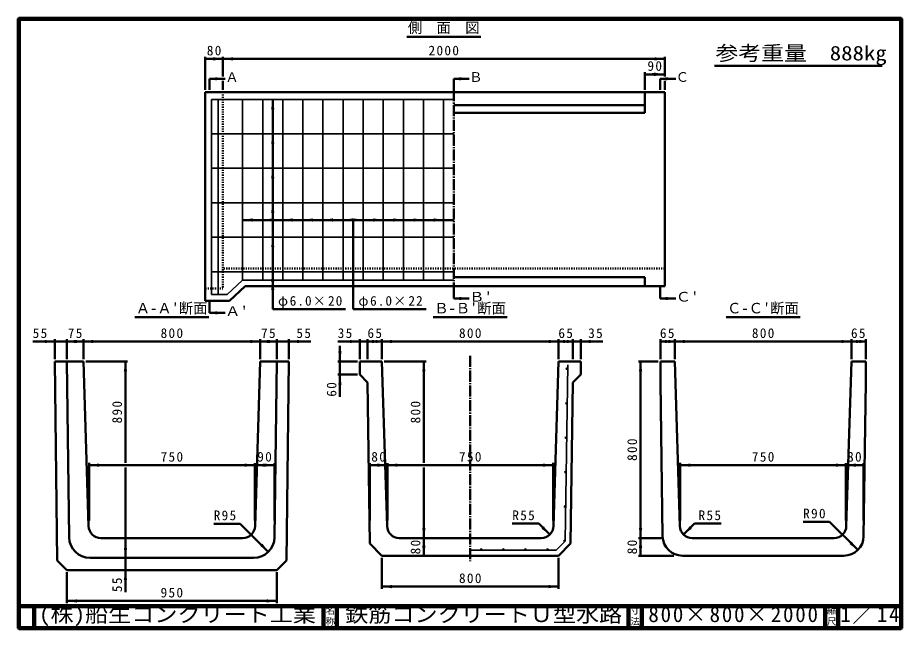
# Model space of a CAD drawing. Units: millimetres, scale not verified. Extents: x 100 to 4105, y 100 to 2870.
import ezdxf
from ezdxf.enums import TextEntityAlignment as Align

# ---------------------------------------------------------------- set-up
doc = ezdxf.new("R2010")
doc.units = ezdxf.units.MM
doc.header["$LTSCALE"] = 5
doc.linetypes.add('USER1', pattern=[13.4, 10, -1.2, 1, -1.2])
doc.linetypes.add('USER2', pattern=[2.2, 1, -1.2])
doc.layers.add('V-nasSTD', color=7, linetype='Continuous', lineweight=50)
doc.styles.add('ＭＳ ゴシック', font='')
doc.styles.get('ＭＳ ゴシック').set_extended_font_data('MS Gothic')

msp = doc.modelspace()

# ---------------------------------------------------------------- hatches: boundary and pattern name
at = {"layer": 'V-nasSTD'}
for points in [[(994.141, 2690.836), (949.141, 2683.336), (994.141, 2675.836)], [(984.141, 2675.836), (1029.141, 2683.336), (984.141, 2690.836)], [(1074.141, 2690.836), (1029.141, 2683.336), (1074.141, 2675.836)], [(2984.141, 2675.836), (3029.141, 2683.336), (2984.141, 2690.836)], [(2984.141, 2620.836), (2939.141, 2613.336), (2984.141, 2605.836)], [(2984.141, 2605.836), (3029.141, 2613.336), (2984.141, 2620.836)], [(994.141, 2585.836), (1039.141, 2593.336), (994.141, 2600.836)], [(2099.141, 2585.836), (2144.141, 2593.336), (2099.141, 2600.836)], [(3034.141, 2585.836), (3079.141, 2593.336), (3034.141, 2600.836)], [(1262.146, 2454.738), (1254.646, 2499.738), (1247.146, 2454.738)], [(1262.146, 2298.738), (1254.646, 2343.738), (1247.146, 2298.738)], [(1262.146, 2142.738), (1254.646, 2187.738), (1247.146, 2142.738)], [(1262.146, 1986.738), (1254.646, 2031.738), (1247.146, 1986.738)], [(1163.146, 1961.238), (1118.146, 1953.738), (1163.146, 1946.238)], [(1254.146, 1961.238), (1209.146, 1953.738), (1254.146, 1946.238)], [(1345.146, 1961.238), (1300.146, 1953.738), (1345.146, 1946.238)], [(1436.146, 1961.238), (1391.146, 1953.738), (1436.146, 1946.238)], [(1527.146, 1961.238), (1482.146, 1953.738), (1527.146, 1946.238)], [(1618.146, 1961.238), (1573.146, 1953.738), (1618.146, 1946.238)], [(1619.146, 1946.238), (1664.146, 1953.738), (1619.146, 1961.238)], [(1710.146, 1946.238), (1755.146, 1953.738), (1710.146, 1961.238)], [(1801.146, 1946.238), (1846.146, 1953.738), (1801.146, 1961.238)], [(1892.146, 1946.238), (1937.146, 1953.738), (1892.146, 1961.238)], [(1983.146, 1946.238), (2028.146, 1953.738), (1983.146, 1961.238)], [(1262.146, 1830.738), (1254.646, 1875.738), (1247.146, 1830.738)], [(1262.146, 1674.738), (1254.646, 1719.738), (1247.146, 1674.738)], [(1262.146, 1636.336), (1254.646, 1681.336), (1247.146, 1636.336)], [(2099.141, 1590.716), (2144.141, 1598.216), (2099.141, 1605.716)], [(3034.141, 1590.716), (3079.141, 1598.216), (3034.141, 1605.716)], [(994.141, 1525.716), (1039.141, 1533.216), (994.141, 1540.716)], [(222.89, 1395.974), (267.89, 1403.474), (222.89, 1410.974)], [(367.89, 1410.974), (322.89, 1403.474), (367.89, 1395.974)], [(352.89, 1395.974), (397.89, 1403.474), (352.89, 1410.974)], [(442.89, 1410.974), (397.89, 1403.474), (442.89, 1395.974)], [(1152.89, 1395.974), (1197.89, 1403.474), (1152.89, 1410.974)], [(1242.89, 1410.974), (1197.89, 1403.474), (1242.89, 1395.974)], [(1227.89, 1395.974), (1272.89, 1403.474), (1227.89, 1410.974)], [(1372.89, 1395.974), (1327.89, 1403.474), (1372.89, 1410.974)], [(1603.89, 1395.974), (1648.89, 1403.474), (1603.89, 1410.974)], [(1728.89, 1410.974), (1683.89, 1403.474), (1728.89, 1395.974)], [(1703.89, 1395.974), (1748.89, 1403.474), (1703.89, 1410.974)], [(1793.89, 1410.974), (1748.89, 1403.474), (1793.89, 1395.974)], [(2503.89, 1395.974), (2548.89, 1403.474), (2503.89, 1410.974)], [(2593.89, 1395.974), (2548.89, 1403.474), (2593.89, 1410.974)], [(2568.89, 1410.974), (2613.89, 1403.474), (2568.89, 1395.974)], [(2693.89, 1395.974), (2648.89, 1403.474), (2693.89, 1410.974)], [(3054.89, 1410.974), (3009.89, 1403.474), (3054.89, 1395.974)], [(3029.89, 1395.974), (3074.89, 1403.474), (3029.89, 1410.974)], [(3119.89, 1410.974), (3074.89, 1403.474), (3119.89, 1395.974)], [(3829.89, 1395.974), (3874.89, 1403.474), (3829.89, 1410.974)], [(3919.89, 1395.974), (3874.89, 1403.474), (3919.89, 1410.974)], [(3894.89, 1410.974), (3939.89, 1403.474), (3894.89, 1395.974)], [(1551.39, 1358.474), (1558.89, 1313.474), (1566.39, 1358.474)], [(595.39, 1268.474), (587.89, 1313.474), (580.39, 1268.474)], [(1946.39, 1268.474), (1938.89, 1313.474), (1931.39, 1268.474)], [(2589.759, 1279.877, 1), (2583.759, 1279.877, 1)], [(2927.39, 1268.474), (2919.89, 1313.474), (2912.39, 1268.474)], [(1566.39, 1208.474), (1558.89, 1253.474), (1551.39, 1208.474)], [(2587.546, 1123.877, 1), (2581.546, 1123.877, 1)], [(2585.333, 967.877, 1), (2579.333, 967.877, 1)], [(467.89, 850.974), (422.89, 843.474), (467.89, 835.974)], [(1127.89, 835.974), (1172.89, 843.474), (1127.89, 850.974)], [(1217.89, 850.974), (1172.89, 843.474), (1217.89, 835.974)], [(1217.89, 835.974), (1262.89, 843.474), (1217.89, 850.974)], [(1738.89, 835.974), (1693.89, 843.474), (1738.89, 850.974)], [(1728.89, 850.974), (1773.89, 843.474), (1728.89, 835.974)], [(1818.89, 835.974), (1773.89, 843.474), (1818.89, 850.974)], [(2478.89, 850.974), (2523.89, 843.474), (2478.89, 835.974)], [(3144.89, 850.974), (3099.89, 843.474), (3144.89, 835.974)], [(3804.89, 835.974), (3849.89, 843.474), (3804.89, 850.974)], [(3894.89, 850.974), (3849.89, 843.474), (3894.89, 835.974)], [(3884.89, 835.974), (3929.89, 843.474), (3884.89, 850.974)], [(2583.12, 811.877, 1), (2577.12, 811.877, 1)], [(2580.907, 655.877, 1), (2574.907, 655.877, 1)], [(2482.344, 566.104), (2508.861, 528.981), (2471.738, 555.497)], [(3141.436, 566.104), (3114.92, 528.981), (3152.043, 555.497)], [(1931.39, 558.474), (1938.89, 513.474), (1946.39, 558.474)], [(2912.39, 558.474), (2919.89, 513.474), (2927.39, 558.474)], [(1208.183, 488.004), (1234.699, 450.881), (1197.576, 477.397)], [(1946.39, 468.474), (1938.89, 513.474), (1931.39, 468.474)], [(2927.39, 468.474), (2919.89, 513.474), (2912.39, 468.474)], [(3876.693, 496.508), (3903.21, 459.385), (3866.087, 485.902)], [(580.39, 468.474), (587.89, 423.474), (595.39, 468.474)], [(1931.39, 478.474), (1938.89, 433.474), (1946.39, 478.474)], [(2198.89, 458.474, 1), (2198.89, 464.474, 1)], [(2298.89, 458.474, 1), (2298.89, 464.474, 1)], [(2398.89, 458.474, 1), (2398.89, 464.474, 1)], [(2498.89, 458.474, 1), (2498.89, 464.474, 1)], [(2912.39, 478.474), (2919.89, 433.474), (2927.39, 478.474)], [(595.39, 323.474), (587.89, 368.474), (580.39, 323.474)], [(1793.89, 300.974), (1748.89, 293.474), (1793.89, 285.974)], [(2503.89, 285.974), (2548.89, 293.474), (2503.89, 300.974)], [(367.89, 235.974), (322.89, 228.474), (367.89, 220.974)], [(1227.89, 220.974), (1272.89, 228.474), (1227.89, 235.974)]]:
    msp.add_hatch(color=256, dxfattribs=at).paths.add_polyline_path(points)
h = msp.add_hatch(color=256, dxfattribs=at)
h.paths.add_polyline_path([(2578.695, 499.877, 0.82335), (2572.916, 501.006, 0.82335), (2577.844, 497.783, 0.09341), (2578.458, 498.709, 0.09306), (2578.694, 499.791)])
h.paths.add_polyline_path([(2578.695, 499.877, -0.00722), (2578.694, 499.791)], flags=16)

# ---------------------------------------------------------------- linework, layer by layer
at = {"layer": 'V-nasSTD', "lineweight": 100}
for p, q in [((105, 2865), (105, 105)), ((4100, 2865), (105, 2865)), ((4100, 105), (4100, 2865)), ((105, 205), (4100, 205)), ((175, 205), (175, 105)), ((1485, 205), (1485, 105)), ((1545, 205), (1545, 105)), ((2865, 205), (2865, 105)), ((2925, 205), (2925, 105)), ((3755, 205), (3755, 105)), ((3755, 205), (3755, 105)), ((3815, 205), (3815, 105)), ((105, 105), (4100, 105))]:
    msp.add_line(p, q, dxfattribs=at)
at = {"layer": 'V-nasSTD'}
for p, q in [((1862.141, 2783.336), (2196.141, 2783.336)), ((949.141, 2693.336), (949.141, 2543.336)), ((1029.141, 2693.336), (1029.141, 2603.336)), ((3029.141, 2693.336), (3029.141, 2603.336)), ((1029.141, 2683.336), (949.141, 2683.336)), ((1029.141, 2683.336), (3029.141, 2683.336)), ((3255, 2652.5), (4014.5, 2652.5)), ((2939.141, 2623.336), (2939.141, 2543.336)), ((2939.141, 2613.336), (3029.141, 2613.336)), ((969.141, 2543.336), (969.141, 2593.336)), ((1039.141, 2593.336), (969.141, 2593.336)), ((1029.141, 2583.336), (1029.141, 2543.336)), ((2144.141, 2593.336), (2074.141, 2593.336)), ((2074.141, 2593.336), (2074.141, 2543.336)), ((3009.141, 2543.336), (3009.141, 2593.336)), ((3079.141, 2593.336), (3009.141, 2593.336)), ((3029.141, 2583.336), (3029.141, 2543.336)), ((949.141, 2533.336), (949.141, 1588.336)), ((3029.141, 2533.336), (949.141, 2533.336)), ((2939.141, 2533.336), (2939.141, 2438.336)), ((3029.141, 1653.336), (3029.141, 2533.336)), ((1254.646, 2499.738), (1254.646, 1549.738)), ((2074.141, 2473.336), (2939.141, 2473.336)), ((2939.141, 2438.336), (2074.141, 2438.336)), ((2074.141, 1953.738), (1118.146, 1953.738)), ((1618.646, 1953.738), (1618.646, 1549.738)), ((2074.141, 1694.688), (2939.141, 1694.688)), ((2939.141, 1694.688), (2939.141, 1653.336)), ((1059.141, 1588.336), (1129.141, 1653.336)), ((3029.141, 1653.336), (1129.141, 1653.336)), ((2074.141, 1598.216), (2074.141, 1648.216)), ((3009.141, 1648.216), (3009.141, 1598.216)), ((949.141, 1588.336), (1059.141, 1588.336)), ((969.141, 1583.216), (969.141, 1533.216)), ((2144.141, 1598.216), (2074.141, 1598.216)), ((3079.141, 1598.216), (3009.141, 1598.216)), ((1039.141, 1533.216), (969.141, 1533.216)), ((1254.646, 1549.738), (1584.646, 1549.738)), ((1618.646, 1549.738), (1948.646, 1549.738)), ((630.762, 1513.474), (965.018, 1513.474)), ((1981.762, 1513.474), (2316.018, 1513.474)), ((3307.762, 1513.474), (3642.018, 1513.474)), ((267.89, 1403.474), (167.89, 1403.474)), ((267.89, 1413.474), (267.89, 1323.474)), ((267.89, 1403.474), (322.89, 1403.474)), ((322.89, 1413.474), (322.89, 1323.474)), ((322.89, 1403.474), (397.89, 1403.474)), ((397.89, 1413.474), (397.89, 1323.474)), ((397.89, 1403.474), (1197.89, 1403.474)), ((1197.89, 1413.474), (1197.89, 1323.474)), ((1272.89, 1403.474), (1197.89, 1403.474)), ((1272.89, 1413.474), (1272.89, 1323.474)), ((1327.89, 1403.474), (1272.89, 1403.474)), ((1327.89, 1413.474), (1327.89, 1323.474)), ((1327.89, 1403.474), (1427.89, 1403.474)), ((1648.89, 1403.474), (1548.89, 1403.474)), ((1648.89, 1413.474), (1648.89, 1323.474)), ((1648.89, 1403.474), (1683.89, 1403.474)), ((1683.89, 1413.474), (1683.89, 1323.474)), ((1683.89, 1403.474), (1748.89, 1403.474)), ((1748.89, 1413.474), (1748.89, 1323.474)), ((1748.89, 1403.474), (2548.89, 1403.474)), ((2548.89, 1413.474), (2548.89, 1323.474)), ((2613.89, 1403.474), (2548.89, 1403.474)), ((2613.89, 1413.474), (2613.89, 1323.474)), ((2648.89, 1403.474), (2613.89, 1403.474)), ((2648.89, 1413.474), (2648.89, 1323.474)), ((2648.89, 1403.474), (2748.89, 1403.474)), ((3009.89, 1413.474), (3009.89, 1323.474)), ((3009.89, 1403.474), (3074.89, 1403.474)), ((3074.89, 1413.474), (3074.89, 1323.474)), ((3074.89, 1403.474), (3874.89, 1403.474)), ((3874.89, 1413.474), (3874.89, 1323.474)), ((3939.89, 1403.474), (3874.89, 1403.474)), ((3939.89, 1413.474), (3939.89, 1323.474)), ((1558.89, 1313.474), (1558.89, 1383.474)), ((397.89, 1313.474), (267.89, 1313.474)), ((267.89, 1313.474), (279.156, 412.209)), ((322.89, 1313.474), (332.842, 517.287)), ((397.89, 1313.474), (421.225, 566.757)), ((407.89, 1313.474), (597.89, 1313.474)), ((587.89, 1313.474), (587.89, 853.474)), ((1174.555, 566.757), (1197.89, 1313.474)), ((1327.89, 1313.474), (1197.89, 1313.474)), ((1272.89, 1313.474), (1262.938, 517.287)), ((1327.89, 1313.474), (1316.624, 412.209)), ((1548.89, 1313.474), (1638.89, 1313.474)), ((1558.89, 1253.474), (1558.89, 1313.474)), ((1648.89, 1313.474), (1648.89, 1253.474)), ((1748.89, 1313.474), (1648.89, 1313.474)), ((1748.89, 1313.474), (1772.225, 566.757)), ((1758.89, 1313.474), (1948.89, 1313.474)), ((1938.89, 853.474), (1938.89, 1313.474)), ((2525.555, 566.757), (2548.89, 1313.474)), ((2648.89, 1313.474), (2548.89, 1313.474)), ((2648.89, 1253.474), (2648.89, 1313.474)), ((2909.89, 1313.474), (2999.89, 1313.474)), ((2919.89, 1313.474), (2919.89, 513.474)), ((3009.89, 1313.474), (3009.89, 1218.474)), ((3009.89, 1313.474), (3074.89, 1313.474)), ((3074.89, 1313.474), (3098.225, 566.757)), ((3851.555, 566.757), (3874.89, 1313.474)), ((3874.89, 1313.474), (3939.89, 1313.474)), ((3939.89, 1313.474), (3939.89, 1218.474)), ((1548.89, 1253.474), (1638.89, 1253.474)), ((1558.89, 1253.474), (1558.89, 1153.474)), ((1683.89, 1218.474), (1648.89, 1253.474)), ((2648.89, 1253.474), (2613.89, 1218.474)), ((1683.89, 1218.474), (1694.25, 488.115)), ((2613.89, 1218.474), (2603.53, 488.115)), ((3009.89, 1218.474), (3019.766, 522.198)), ((3939.89, 1218.474), (3930.014, 522.198)), ((422.89, 853.474), (422.89, 593.474)), ((422.89, 843.474), (1172.89, 843.474)), ((1172.89, 853.16), (1172.89, 593.16)), ((1172.89, 843.474), (1262.89, 843.474)), ((1262.89, 853.16), (1262.89, 593.16)), ((1693.89, 853.16), (1693.89, 593.16)), ((1773.89, 843.474), (1693.89, 843.474)), ((1773.89, 853.16), (1773.89, 593.16)), ((2523.89, 843.474), (1773.89, 843.474)), ((2523.89, 853.474), (2523.89, 593.474)), ((3099.89, 853.474), (3099.89, 593.474)), ((3099.89, 843.474), (3849.89, 843.474)), ((3849.89, 853.16), (3849.89, 593.16)), ((3849.89, 843.474), (3929.89, 843.474)), ((3929.89, 853.16), (3929.89, 593.16)), ((587.89, 833.474), (587.89, 423.474)), ((1938.89, 833.474), (1938.89, 513.474)), ((987.42, 578.16), (1107.42, 578.16)), ((1234.699, 450.881), (1107.42, 578.16)), ((2339.363, 578.478), (2459.363, 578.478)), ((2508.861, 528.981), (2459.363, 578.478)), ((3114.92, 528.981), (3164.417, 578.478)), ((3164.417, 578.478), (3284.417, 578.478)), ((3775.93, 586.664), (3655.93, 586.664)), ((3903.21, 459.385), (3775.93, 586.664)), ((476.198, 513.474), (1119.582, 513.474)), ((1694.25, 488.115), (1748.89, 433.474)), ((1827.198, 513.474), (2470.582, 513.474)), ((1938.89, 513.474), (1938.89, 433.474)), ((2603.53, 488.115), (2548.89, 433.474)), ((2909.89, 513.474), (3014.89, 513.474)), ((2919.89, 513.474), (2919.89, 433.474)), ((3153.198, 513.474), (3796.582, 513.474)), ((279.156, 412.209), (322.89, 368.474)), ((427.835, 423.474), (1167.945, 423.474)), ((587.89, 423.474), (587.89, 368.474)), ((1316.624, 412.209), (1272.89, 368.474)), ((1748.89, 433.474), (2548.89, 433.474)), ((1748.89, 423.474), (1748.89, 283.474)), ((2548.89, 423.474), (2548.89, 283.474)), ((2909.89, 433.474), (3069.89, 433.474)), ((3109.757, 433.474), (3840.023, 433.474)), ((322.89, 368.474), (1272.89, 368.474)), ((587.89, 368.474), (587.89, 268.474)), ((322.89, 358.474), (322.89, 218.474)), ((1272.89, 358.474), (1272.89, 218.474)), ((1748.89, 293.474), (2548.89, 293.474)), ((322.89, 228.474), (1272.89, 228.474))]:
    msp.add_line(p, q, dxfattribs=at)
at = {"layer": 'V-nasSTD', "linetype": 'USER2'}
for p, q in [((1029.141, 2533.336), (1029.141, 1643.336)), ((3029.141, 1733.336), (1029.141, 1733.336)), ((949.141, 1643.336), (1029.141, 1643.336))]:
    msp.add_line(p, q, dxfattribs=at)
at = {"layer": 'V-nasSTD', "linetype": 'USER1'}
for p, q in [((2074.141, 2541.336), (2074.141, 1648.216)), ((2148.89, 1338.474), (2148.89, 408.474))]:
    msp.add_line(p, q, dxfattribs=at)
at = {"layer": 'V-nasSTD', "lineweight": 35}
for p, q in [((977.141, 2499.738), (977.141, 1616.336)), ((2074.141, 2499.738), (977.141, 2499.738)), ((1007.141, 2499.738), (1007.141, 1616.336)), ((1118.146, 2499.738), (1118.146, 1681.336)), ((1209.146, 2499.738), (1209.146, 1681.336)), ((1300.146, 2499.738), (1300.146, 1681.336)), ((1391.146, 2499.738), (1391.146, 1681.336)), ((1482.146, 2499.738), (1482.146, 1681.336)), ((1573.146, 2499.738), (1573.146, 1681.336)), ((1664.146, 2499.738), (1664.146, 1681.336)), ((1755.146, 2499.738), (1755.146, 1681.336)), ((1846.146, 2499.738), (1846.146, 1681.336)), ((1937.146, 2499.738), (1937.146, 1681.336)), ((2028.146, 2499.738), (2028.146, 1681.336)), ((2074.141, 2343.738), (977.141, 2343.738)), ((2074.141, 2187.738), (977.141, 2187.738)), ((2074.141, 2031.738), (977.141, 2031.738)), ((2074.141, 1875.738), (977.141, 1875.738)), ((2074.141, 1719.738), (977.141, 1719.738)), ((1048.146, 1616.336), (1118.146, 1681.336)), ((2074.141, 1681.336), (1118.146, 1681.336)), ((977.141, 1616.336), (1048.146, 1616.336)), ((2578.677, 498.617), (2590.023, 1298.536)), ((2538.535, 458.474), (2578.677, 498.617)), ((2578.694, 499.791), (2578.695, 499.877)), ((2148.89, 458.474), (2538.535, 458.474))]:
    msp.add_line(p, q, dxfattribs=at)
at = {"layer": 'V-nasSTD', "lineweight": 13}
msp.add_lwpolyline([(100, 100), (100, 2870), (4105, 2870), (4105, 100)], close=True, dxfattribs=at)
at = {"layer": 'V-nasSTD', "lineweight": 35}
for centre in [(2586.759, 1279.877), (2584.546, 1123.877), (2582.333, 967.877), (2580.12, 811.877), (2577.907, 655.877), (2575.695, 499.877), (2198.89, 461.474), (2298.89, 461.474), (2398.89, 461.474), (2498.89, 461.474)]:
    msp.add_circle(centre, 3, dxfattribs=at)
at = {"layer": 'V-nasSTD'}
for centre, radius, start, end in [((476.198, 568.474), 55, 181.78991, 270), ((1119.582, 568.474), 55, 270, 358.21009), ((1827.198, 568.474), 55, 181.78991, 270), ((2470.582, 568.474), 55, 270, 358.21009), ((3153.198, 568.474), 55, 181.78991, 270), ((3796.582, 568.474), 55, 270, 358.21009), ((3109.757, 523.474), 90, 180.81265, 270), ((3840.023, 523.474), 90, 270, 359.18735), ((427.835, 518.474), 95, 180.71616, 270), ((1167.945, 518.474), 95, 270, 359.28384)]:
    msp.add_arc(centre, radius, start, end, dxfattribs=at)
at = {"layer": 'V-nasSTD', "lineweight": 35}
msp.add_arc((2575.695, 499.877), 3, 358.35949, 0.0152, dxfattribs=at)

# ---------------------------------------------------------------- texts
at = {"layer": 'V-nasSTD', "style": 'ＭＳ ゴシック'}
for s, height, p in [('側\u3000面\u3000図', 47.65, (1866.137, 2848.336)), ('Ａ', 43.99, (1040.297, 2623.088)), ('Ｂ', 43.99, (2144.141, 2623.336)), ('Ｃ', 43.99, (3079.141, 2623.336)), ("Ａ-Ａ'断面", 47.65, (634.758, 1578.474)), ("Ｂ-Ｂ'断面", 47.65, (1985.758, 1578.474)), ("Ｃ-Ｃ'断面", 47.65, (3311.758, 1578.474)), ('名', 30.79, (1493.982, 200.999)), ('寸', 30.79, (2873.982, 200.999)), ('縮', 30.79, (3763.982, 200.999)), ('称', 30.79, (1493.976, 151.01)), ('法', 30.79, (2873.976, 151.01)), ('尺', 30.79, (3763.976, 151.01))]:
    msp.add_text(s, height=height, dxfattribs=at).set_placement(p, align=Align.TOP_LEFT)
for s, height, width, p in [('参考重量\u3000888kg', 65.98, 1.15, (3259, 2742.5)), ("Ｂ'", 43.99, 1.15, (2144.141, 1628.216)), ("Ｃ'", 43.99, 1.15, (3079.141, 1628.216)), ("Ａ'", 43.99, 1.15, (1039.141, 1563.216)), ('(株)船生コンクリート工業', 69.65, 1.1, (196.334, 202.55)), ('鉄筋コンクリートＵ型水路', 69.65, 1.1, (1582.75, 202.47))]:
    msp.add_text(s, height=height, dxfattribs=dict(at, width=width)).set_placement(p, align=Align.TOP_LEFT)
at = {"layer": 'V-nasSTD', "attachment_point": 1, "style": 'ＭＳ ゴシック'}
for s, insert, char_height in [('\\T1.2;80', (956.151, 2743.336), 43.99), ('\\T1.2;2000', (1960.036, 2743.336), 43.99), ('\\T1.2;90', (2951.151, 2673.336), 43.99), ('\\T1.16;φ6.0×20', (1278.646, 1609.738), 43.99), ('\\T1.16;φ6.0×22', (1642.646, 1609.738), 43.99), ('\\T1.2;55', (167.89, 1463.474), 43.99), ('\\T1.2;75', (326.914, 1463.474), 43.99), ('\\T1.2;800', (746.903, 1463.474), 43.99), ('\\T1.2;75', (1201.914, 1463.474), 43.99), ('\\T1.2;55', (1361.89, 1463.474), 43.99), ('\\T1.2;35', (1548.89, 1463.474), 43.99), ('\\T1.2;65', (1683.512, 1463.474), 43.99), ('\\T1.2;800', (2097.903, 1463.474), 43.99), ('\\T1.2;65', (2547.888, 1463.474), 43.99), ('\\T1.2;35', (2682.89, 1463.474), 43.99), ('\\T1.2;65', (3007.578, 1463.474), 43.99), ('\\T1.2;800', (3423.903, 1463.474), 43.99), ('\\T1.2;65', (3872.578, 1463.474), 43.99), ('\\T1.2;750', (746.903, 903.474), 43.99), ('\\T1.2;90', (1184.655, 903.474), 43.99), ('\\T1.2;80', (1700.9, 903.474), 43.99), ('\\T1.2;750', (2097.903, 903.474), 43.99), ('\\T1.2;750', (3423.903, 903.474), 43.99), ('\\T1.2;80', (3855.078, 903.474), 43.99), ('\\T1.2;R90', (3655.93, 646.664), 43.99), ('\\T1.2;R95', (987.42, 638.16), 43.99), ('\\T1.2;R55', (2339.363, 638.478), 43.99), ('\\T1.2;R55', (3182.417, 638.478), 43.99), ('\\T1.2;800', (2097.903, 353.474), 43.99), ('\\T1.2;950', (746.903, 288.474), 43.99), ('\\T1.17;800×800×2000', (2955.25, 202.47), 69.65), ('\\T1.16;1／14', (3824.5, 202.582), 69.65)]:
    msp.add_mtext(s, dxfattribs=dict(at, insert=insert, char_height=char_height))
at = {"layer": 'V-nasSTD', "char_height": 43.99, "attachment_point": 1, "rotation": 90, "style": 'ＭＳ ゴシック'}
for s, insert in [('\\T1.2;60', (1498.89, 1153.474)), ('\\T1.2;890', (527.89, 1032.487)), ('\\T1.2;800', (1878.89, 1032.487)), ('\\T1.2;800', (2859.89, 862.487)), ('\\T1.2;80', (1878.89, 439.468)), ('\\T1.2;80', (2859.901, 439.686)), ('\\T1.2;55', (527.89, 268.474))]:
    msp.add_mtext(s, dxfattribs=dict(at, insert=insert))

doc.saveas('drawing.dxf')
